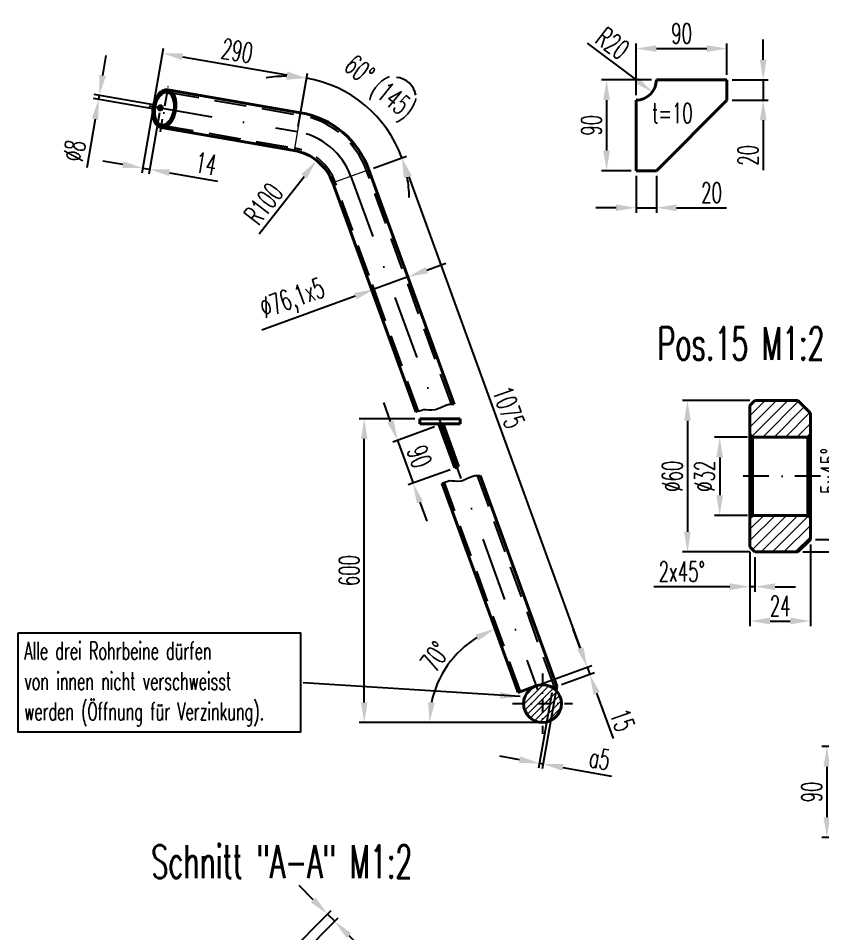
# Model space of a CAD drawing. Extents: x -3791 to -2950, y 5788 to 6382.
# Drawn here: x -3532.3 to -3372.8, y 5979.2 to 6160.6 of the extents above; entities that cross this region are included whole.
import ezdxf

# ---------------------------------------------------------------- set-up
doc = ezdxf.new("R2010")
doc.units = 0
doc.linetypes.add('STRICHPUNKT', pattern=[25.4, 12.7, -6.35, 0, -6.35])
doc.linetypes.add('VERDECKT', pattern=[9.525, 6.35, -3.175])
doc.layers.get('Defpoints').update_dxf_attribs({"linetype": 'CONTINUOUS'})
for name, color, linetype, lineweight in [('ACHSE', 150, 'STRICHPUNKT', 25), ('BEM', 6, 'CONTINUOUS', 25), ('SCHRAFFUR', 252, 'CONTINUOUS', 13), ('TEXT_3', 6, 'CONTINUOUS', 25), ('TEXT_7', 1, 'CONTINUOUS', 60), ('VERDECKT', 2, 'VERDECKT', 25), ('VOLL_05', 7, 'CONTINUOUS', 40)]:
    doc.layers.add(name, color=color, linetype=linetype, lineweight=lineweight)
doc.styles.add('ROMANS', font='romans.shx', dxfattribs={"width": 0.6, "height": 80})
doc.styles.get("Standard").update_dxf_attribs({"font": 'romans.shx', "width": 0.6})
doc.dimstyles.get("Standard").update_dxf_attribs({"dimtxt": 4, "dimasz": 4, "dimexe": 1, "dimexo": 1, "dimgap": 1, "dimtad": 1, "dimdsep": 46, "dimtxsty": 'Standard', "dimcen": 0, "dimclrd": 256, "dimclre": 256, "dimclrt": 256, "dimazin": 0, "dimtfac": 1, "dimtmove": 0, "dimatfit": 3, "dimfxl": 0, "dimtolj": 1, "dimtzin": 0, "dimarcsym": 0})

# ---------------------------------------------------------------- blocks, each defined once
blk = doc.blocks.new('*D129')
at = {"layer": 'BEM', "lineweight": -2}
for p, q in [((-3426.53, 6026.95), (-3429.18, 6011.99)), ((-3425.81, 6026.82), (-3428.46, 6011.86)), ((-3432.95, 6013.67), (-3436.88, 6014.37)), ((-3429.01, 6012.97), (-3428.29, 6012.84)), ((-3424.35, 6012.15), (-3414.73, 6010.44))]:
    blk.add_line(p, q, dxfattribs=at)
at = {"layer": 'BEM'}
for points in [[(-3432.83, 6014.33), (-3433.06, 6013.01), (-3429.01, 6012.97)], [(-3424.23, 6012.8), (-3424.47, 6011.49), (-3428.29, 6012.84)]]:
    blk.add_solid(points, dxfattribs=at)
at = {"layer": 'Defpoints', "color": 0}
for p in [(-3426.35, 6027.93), (-3425.63, 6027.81), (-3428.29, 6012.84)]:
    blk.add_point(p, dxfattribs=at)
at = {"layer": 'BEM', "insert": (-3417.05, 6013.9), "char_height": 4, "attachment_point": 5, "rotation": 349.9388}
blk.add_mtext('\\A1;a5', dxfattribs=at)
blk = doc.blocks.new('*D128')
at = {"layer": 'BEM', "lineweight": -2}
for p, q in [((-3420.92, 6035.76), (-3422.29, 6039.52)), ((-3425.14, 6029.97), (-3418.61, 6032.35)), ((-3419.55, 6032), (-3419.04, 6030.6)), ((-3424.63, 6028.56), (-3418.1, 6030.94)), ((-3417.67, 6026.84), (-3414.41, 6017.87))]:
    blk.add_line(p, q, dxfattribs=at)
at = {"layer": 'BEM'}
for points in [[(-3420.29, 6035.99), (-3421.55, 6035.54), (-3419.55, 6032)], [(-3417.05, 6027.06), (-3418.3, 6026.61), (-3419.04, 6030.6)]]:
    blk.add_solid(points, dxfattribs=at)
at = {"layer": 'Defpoints', "color": 0}
for p in [(-3426.08, 6029.63), (-3419.04, 6030.6), (-3425.57, 6028.22)]:
    blk.add_point(p, dxfattribs=at)
at = {"layer": 'BEM', "insert": (-3412.54, 6021.5), "char_height": 4, "attachment_point": 5, "rotation": 290}
blk.add_mtext('\\A1;15', dxfattribs=at)
blk = doc.blocks.new('*D104')
at = {"layer": 'BEM', "lineweight": -2}
for p, q in [((-3515.6, 6149.28), (-3514.92, 6153.22)), ((-3505.24, 6142.62), (-3517.41, 6144.72)), ((-3505.1, 6143.41), (-3517.27, 6145.51)), ((-3516.28, 6145.34), (-3516.42, 6144.55)), ((-3517.1, 6140.61), (-3518.77, 6130.98))]:
    blk.add_line(p, q, dxfattribs=at)
at = {"layer": 'BEM'}
for points in [[(-3516.26, 6149.4), (-3514.95, 6149.17), (-3516.28, 6145.34)], [(-3517.76, 6140.72), (-3516.45, 6140.5), (-3516.42, 6144.55)]]:
    blk.add_solid(points, dxfattribs=at)
at = {"layer": 'Defpoints', "color": 0}
for p in [(-3516.42, 6144.55), (-3504.25, 6142.45), (-3504.12, 6143.24)]:
    blk.add_point(p, dxfattribs=at)
at = {"layer": 'BEM', "insert": (-3521.23, 6134.34), "char_height": 4, "attachment_point": 5, "rotation": 80.1875}
blk.add_mtext('\\A1;%%c8', dxfattribs=at)
blk = doc.blocks.new('*D103')
at = {"layer": 'BEM', "lineweight": -2}
for p, q in [((-3505.73, 6142.1), (-3507.84, 6129.93)), ((-3504.36, 6141.86), (-3506.46, 6129.69)), ((-3511.61, 6131.6), (-3515.55, 6132.28)), ((-3507.67, 6130.92), (-3506.29, 6130.68)), ((-3502.35, 6130), (-3492.83, 6128.35))]:
    blk.add_line(p, q, dxfattribs=at)
at = {"layer": 'BEM'}
for points in [[(-3511.5, 6132.25), (-3511.72, 6130.94), (-3507.67, 6130.92)], [(-3502.23, 6130.65), (-3502.46, 6129.34), (-3506.29, 6130.68)]]:
    blk.add_solid(points, dxfattribs=at)
at = {"layer": 'Defpoints', "color": 0}
for p in [(-3505.56, 6143.08), (-3504.18, 6142.84), (-3506.29, 6130.68)]:
    blk.add_point(p, dxfattribs=at)
at = {"layer": 'BEM', "insert": (-3495.11, 6131.79), "char_height": 4, "attachment_point": 5, "rotation": 350.1875}
blk.add_mtext('\\A1;14', dxfattribs=at)
blk = doc.blocks.new('*D79')
at = {"layer": 'BEM', "lineweight": -2}
for p, q in [((-3451.33, 6110.7), (-3447.57, 6112.07)), ((-3454.71, 6108.29), (-3455.43, 6110.27)), ((-3461.39, 6105.86), (-3462.11, 6107.84)), ((-3455.09, 6109.33), (-3461.77, 6106.9)), ((-3465.53, 6105.53), (-3484.06, 6098.79))]:
    blk.add_line(p, q, dxfattribs=at)
at = {"layer": 'BEM'}
for points in [[(-3451.56, 6111.32), (-3451.1, 6110.07), (-3455.09, 6109.33)], [(-3465.76, 6106.16), (-3465.3, 6104.9), (-3461.77, 6106.9)]]:
    blk.add_solid(points, dxfattribs=at)
at = {"layer": 'Defpoints', "color": 0}
for p in [(-3461.77, 6106.9), (-3454.37, 6107.35), (-3461.05, 6104.92)]:
    blk.add_point(p, dxfattribs=at)
at = {"layer": 'BEM', "insert": (-3477.83, 6104.65), "char_height": 4, "attachment_point": 5, "rotation": 20}
blk.add_mtext('\\A1;%%c76,1x5', dxfattribs=at)
blk = doc.blocks.new('*D78')
at = {"layer": 'BEM', "lineweight": -2}
blk.add_line((-3484.56, 6117.87), (-3475.68, 6129.27), dxfattribs=at)
at = {"layer": 'BEM'}
blk.add_solid([(-3476.2, 6129.68), (-3475.15, 6128.86), (-3473.22, 6132.43)], dxfattribs=at)
at = {"layer": 'Defpoints', "color": 0}
for p in [(-3473.22, 6132.43), (-3479.37, 6124.54)]:
    blk.add_point(p, dxfattribs=at)
at = {"layer": 'BEM', "insert": (-3483.72, 6123.84), "char_height": 4, "attachment_point": 5, "rotation": 52.083}
blk.add_mtext('\\A1;R100', dxfattribs=at)
blk = doc.blocks.new('*D77')
at = {"layer": 'BEM', "lineweight": -2}
blk.add_line((-3432.05, 6021.04), (-3451.82, 6021.04), dxfattribs=at)
blk.add_arc((-3431.05, 6021.04), 19.77, 121.6137, 168.3863, dxfattribs=at)
at = {"layer": 'BEM'}
for points in [[(-3441.71, 6038.48), (-3441.13, 6037.28), (-3437.82, 6039.62)], [(-3449.75, 6024.96), (-3451.08, 6025.09), (-3450.82, 6021.04)]]:
    blk.add_solid(points, dxfattribs=at)
at = {"layer": 'Defpoints', "color": 0}
for p in [(-3448.31, 6068.44), (-3444.62, 6035.42), (-3433.78, 6028.54), (-3428.72, 6021.04), (-3428.4, 6021.04)]:
    blk.add_point(p, dxfattribs=at)
at = {"layer": 'BEM', "insert": (-3449.7, 6034.1), "char_height": 4, "attachment_point": 5, "rotation": 55}
blk.add_mtext('\\A1;70°', dxfattribs=at)
blk = doc.blocks.new('*D74')
at = {"layer": 'BEM', "lineweight": -2}
for p, q in [((-3458.52, 6080.7), (-3459.89, 6084.46)), ((-3449.81, 6079.61), (-3458.09, 6076.6)), ((-3457.15, 6076.94), (-3454.07, 6068.48)), ((-3446.73, 6071.15), (-3455.01, 6068.14)), ((-3452.71, 6064.72), (-3451.34, 6060.97))]:
    blk.add_line(p, q, dxfattribs=at)
at = {"layer": 'BEM'}
for points in [[(-3457.89, 6080.93), (-3459.15, 6080.47), (-3457.15, 6076.94)], [(-3452.08, 6064.95), (-3453.33, 6064.5), (-3454.07, 6068.48)]]:
    blk.add_solid(points, dxfattribs=at)
at = {"layer": 'Defpoints', "color": 0}
for p in [(-3448.87, 6079.95), (-3445.79, 6071.5), (-3454.07, 6068.48)]:
    blk.add_point(p, dxfattribs=at)
at = {"layer": 'BEM', "insert": (-3452.79, 6073.74), "char_height": 4, "attachment_point": 5, "rotation": 290}
blk.add_mtext('\\A1;90', dxfattribs=at)
blk = doc.blocks.new('*D71')
at = {"layer": 'BEM', "lineweight": -2}
for p, q in [((-3453.73, 6081.23), (-3464.74, 6081.23)), ((-3463.74, 6025.04), (-3463.74, 6077.23)), ((-3429.4, 6021.04), (-3464.74, 6021.04))]:
    blk.add_line(p, q, dxfattribs=at)
at = {"layer": 'BEM'}
for points in [[(-3464.41, 6077.23), (-3463.08, 6077.23), (-3463.74, 6081.23)], [(-3464.41, 6025.04), (-3463.08, 6025.04), (-3463.74, 6021.04)]]:
    blk.add_solid(points, dxfattribs=at)
at = {"layer": 'Defpoints', "color": 0}
for p in [(-3463.74, 6081.23), (-3452.73, 6081.23), (-3428.4, 6021.04)]:
    blk.add_point(p, dxfattribs=at)
at = {"layer": 'BEM', "insert": (-3466.74, 6051.14), "char_height": 4, "attachment_point": 5, "rotation": 90}
blk.add_mtext('\\A1;600', dxfattribs=at)
blk = doc.blocks.new('*D70')
at = {"layer": 'BEM', "lineweight": -2}
for p, q in [((-3461.88, 6130.9), (-3455.35, 6133.28)), ((-3454.92, 6129.18), (-3420.92, 6035.76)), ((-3425.14, 6029.97), (-3418.61, 6032.35))]:
    blk.add_line(p, q, dxfattribs=at)
at = {"layer": 'BEM'}
for points in [[(-3454.3, 6129.41), (-3455.55, 6128.95), (-3456.29, 6132.94)], [(-3420.29, 6035.99), (-3421.55, 6035.54), (-3419.55, 6032)]]:
    blk.add_solid(points, dxfattribs=at)
at = {"layer": 'Defpoints', "color": 0}
for p in [(-3462.82, 6130.56), (-3419.55, 6032), (-3426.08, 6029.63)]:
    blk.add_point(p, dxfattribs=at)
at = {"layer": 'BEM', "insert": (-3435.1, 6083.5), "char_height": 4, "attachment_point": 5, "rotation": 290}
blk.add_mtext('\\A1;1075', dxfattribs=at)
blk = doc.blocks.new('*D69')
at = {"layer": 'BEM', "lineweight": -2}
for p, q in [((-3476.19, 6142.88), (-3475.01, 6149.72)), ((-3461.88, 6130.9), (-3455.35, 6133.28))]:
    blk.add_line(p, q, dxfattribs=at)
for start, end in [(89.5303, 98.8731), (20, 80.1875), (1.3144, 10.6572)]:
    blk.add_arc((-3479.37, 6124.54), 24.56, start, end, dxfattribs=at)
at = {"layer": 'BEM'}
for points in [[(-3479.11, 6149.76), (-3479.22, 6148.43), (-3475.18, 6148.74)], [(-3455.88, 6128.9), (-3454.59, 6129.26), (-3456.29, 6132.94)]]:
    blk.add_solid(points, dxfattribs=at)
at = {"layer": 'Defpoints', "color": 0}
for p in [(-3476.36, 6141.89), (-3460.57, 6140.35), (-3477.66, 6134.39), (-3462.82, 6130.56), (-3469.97, 6127.96)]:
    blk.add_point(p, dxfattribs=at)
at = {"layer": 'BEM', "insert": (-3461.01, 6146.48), "char_height": 4, "attachment_point": 5, "rotation": 320.0937}
blk.add_mtext('\\A1;60° (145)', dxfattribs=at)
blk = doc.blocks.new('*D68')
at = {"layer": 'BEM', "lineweight": -2}
for p, q in [((-3505.39, 6144.07), (-3503.56, 6154.65)), ((-3499.79, 6152.98), (-3479.12, 6149.41)), ((-3476.84, 6139.13), (-3475.01, 6149.71))]:
    blk.add_line(p, q, dxfattribs=at)
at = {"layer": 'BEM'}
for points in [[(-3499.68, 6153.64), (-3499.91, 6152.33), (-3503.73, 6153.67)], [(-3479.01, 6150.07), (-3479.24, 6148.75), (-3475.18, 6148.73)]]:
    blk.add_solid(points, dxfattribs=at)
at = {"layer": 'Defpoints', "color": 0}
for p in [(-3475.18, 6148.73), (-3505.56, 6143.08), (-3477.01, 6138.14)]:
    blk.add_point(p, dxfattribs=at)
at = {"layer": 'BEM', "insert": (-3488.95, 6154.15), "char_height": 4, "attachment_point": 5, "rotation": 350.1875}
blk.add_mtext('\\A1;290', dxfattribs=at)
blk = doc.blocks.new('*D62')
at = {"layer": 'BEM', "lineweight": -2}
for p, q in [((-3473.85, 5985.89), (-3476.68, 5988.72)), ((-3482.64, 5971.44), (-3470.31, 5983.77)), ((-3471.02, 5983.06), (-3469.6, 5981.65)), ((-3481.23, 5970.02), (-3468.9, 5982.35)), ((-3466.78, 5978.82), (-3458.97, 5971.01))]:
    blk.add_line(p, q, dxfattribs=at)
at = {"layer": 'BEM'}
for points in [[(-3473.38, 5986.36), (-3474.32, 5985.42), (-3471.02, 5983.06)], [(-3466.31, 5979.29), (-3467.25, 5978.35), (-3469.6, 5981.65)]]:
    blk.add_solid(points, dxfattribs=at)
at = {"layer": 'Defpoints', "color": 0}
for p in [(-3471.02, 5983.06), (-3483.35, 5970.73), (-3481.93, 5969.32)]:
    blk.add_point(p, dxfattribs=at)
at = {"layer": 'BEM', "insert": (-3458.93, 5975.21), "char_height": 4, "attachment_point": 5, "rotation": 315}
blk.add_mtext('\\A1;a4', dxfattribs=at)
blk = doc.blocks.new('*D56')
at = {"layer": 'BEM', "lineweight": -2}
for p, q in [((-3368.22, 6061.34), (-3368.22, 6076.37)), ((-3374.27, 6057.34), (-3367.22, 6057.34)), ((-3368.22, 6054.84), (-3368.22, 6057.34)), ((-3376.77, 6054.84), (-3367.22, 6054.84)), ((-3368.22, 6050.84), (-3368.22, 6046.84))]:
    blk.add_line(p, q, dxfattribs=at)
at = {"layer": 'BEM'}
for points in [[(-3368.89, 6061.34), (-3367.55, 6061.34), (-3368.22, 6057.34)], [(-3368.89, 6050.84), (-3367.55, 6050.84), (-3368.22, 6054.84)]]:
    blk.add_solid(points, dxfattribs=at)
at = {"layer": 'Defpoints', "color": 0}
for p in [(-3375.27, 6057.34), (-3368.22, 6057.34), (-3377.77, 6054.84)]:
    blk.add_point(p, dxfattribs=at)
at = {"layer": 'BEM', "insert": (-3371.22, 6070.85), "char_height": 4, "attachment_point": 5, "rotation": 90}
blk.add_mtext('\\A1;5x45°', dxfattribs=at)
blk = doc.blocks.new('*D55')
at = {"layer": 'BEM', "lineweight": -2}
for p, q in [((-3387.27, 6054.84), (-3387.27, 6046.96)), ((-3386.27, 6053.84), (-3386.27, 6046.96)), ((-3391.27, 6047.96), (-3406.3, 6047.96)), ((-3386.27, 6047.96), (-3387.27, 6047.96)), ((-3382.27, 6047.96), (-3378.27, 6047.96))]:
    blk.add_line(p, q, dxfattribs=at)
at = {"layer": 'BEM'}
for points in [[(-3391.27, 6048.63), (-3391.27, 6047.29), (-3387.27, 6047.96)], [(-3382.27, 6048.63), (-3382.27, 6047.29), (-3386.27, 6047.96)]]:
    blk.add_solid(points, dxfattribs=at)
at = {"layer": 'Defpoints', "color": 0}
for p in [(-3387.27, 6055.84), (-3386.27, 6054.84), (-3387.27, 6047.96)]:
    blk.add_point(p, dxfattribs=at)
at = {"layer": 'BEM', "insert": (-3400.79, 6050.96), "char_height": 4, "attachment_point": 5}
blk.add_mtext('\\A1;2x45°', dxfattribs=at)
blk = doc.blocks.new('*D54')
at = {"layer": 'BEM', "lineweight": -2}
for p, q in [((-3375.27, 6056.34), (-3375.27, 6040.15)), ((-3387.27, 6054.84), (-3387.27, 6040.15)), ((-3383.27, 6041.15), (-3379.27, 6041.15))]:
    blk.add_line(p, q, dxfattribs=at)
at = {"layer": 'BEM'}
for points in [[(-3383.27, 6041.82), (-3383.27, 6040.49), (-3387.27, 6041.15)], [(-3379.27, 6041.82), (-3379.27, 6040.49), (-3375.27, 6041.15)]]:
    blk.add_solid(points, dxfattribs=at)
at = {"layer": 'Defpoints', "color": 0}
for p in [(-3375.27, 6057.34), (-3387.27, 6055.84), (-3375.27, 6041.15)]:
    blk.add_point(p, dxfattribs=at)
at = {"layer": 'BEM', "insert": (-3381.27, 6044.15), "char_height": 4, "attachment_point": 5}
blk.add_mtext('\\A1;24', dxfattribs=at)
blk = doc.blocks.new('*D53')
at = {"layer": 'BEM', "lineweight": -2}
for p, q in [((-3387.27, 6084.84), (-3400.66, 6084.84)), ((-3399.66, 6080.84), (-3399.66, 6058.84)), ((-3387.27, 6054.84), (-3400.66, 6054.84))]:
    blk.add_line(p, q, dxfattribs=at)
at = {"layer": 'BEM'}
for points in [[(-3400.33, 6080.84), (-3399, 6080.84), (-3399.66, 6084.84)], [(-3400.33, 6058.84), (-3399, 6058.84), (-3399.66, 6054.84)]]:
    blk.add_solid(points, dxfattribs=at)
at = {"layer": 'Defpoints', "color": 0}
for p in [(-3386.27, 6084.84), (-3399.66, 6054.84), (-3386.27, 6054.84)]:
    blk.add_point(p, dxfattribs=at)
at = {"layer": 'BEM', "insert": (-3402.66, 6069.84), "char_height": 4, "attachment_point": 5, "rotation": 90}
blk.add_mtext('\\A1;%%c60', dxfattribs=at)
blk = doc.blocks.new('*D52')
at = {"layer": 'BEM', "lineweight": -2}
for p, q in [((-3387.77, 6077.59), (-3394.27, 6077.59)), ((-3393.27, 6073.59), (-3393.27, 6066.09)), ((-3387.77, 6062.09), (-3394.27, 6062.09))]:
    blk.add_line(p, q, dxfattribs=at)
at = {"layer": 'BEM'}
for points in [[(-3393.93, 6073.59), (-3392.6, 6073.59), (-3393.27, 6077.59)], [(-3393.93, 6066.09), (-3392.6, 6066.09), (-3393.27, 6062.09)]]:
    blk.add_solid(points, dxfattribs=at)
at = {"layer": 'Defpoints', "color": 0}
for p in [(-3386.77, 6077.59), (-3393.27, 6062.09), (-3386.77, 6062.09)]:
    blk.add_point(p, dxfattribs=at)
at = {"layer": 'BEM', "insert": (-3396.27, 6069.84), "char_height": 4, "attachment_point": 5, "rotation": 90}
blk.add_mtext('\\A1;%%c32', dxfattribs=at)
blk = doc.blocks.new('*D140')
at = {"layer": 'BEM', "lineweight": -2}
for p, q in [((-3367.49, 6016.28), (-3373.02, 6016.28)), ((-3372.02, 6012.28), (-3372.02, 6002.28)), ((-3367.49, 5998.28), (-3373.02, 5998.28))]:
    blk.add_line(p, q, dxfattribs=at)
at = {"layer": 'BEM'}
for points in [[(-3372.69, 6012.28), (-3371.36, 6012.28), (-3372.02, 6016.28)], [(-3372.69, 6002.28), (-3371.36, 6002.28), (-3372.02, 5998.28)]]:
    blk.add_solid(points, dxfattribs=at)
at = {"layer": 'Defpoints', "color": 0}
for p in [(-3366.49, 6016.28), (-3372.02, 5998.28), (-3366.49, 5998.28)]:
    blk.add_point(p, dxfattribs=at)
at = {"layer": 'BEM', "insert": (-3375.02, 6007.28), "char_height": 4, "attachment_point": 5, "rotation": 90}
blk.add_mtext('\\A1;90', dxfattribs=at)
blk = doc.blocks.new('*D21')
at = {"layer": 'BEM', "lineweight": -2}
blk.add_line((-3419.56, 6155.69), (-3409.82, 6148.38), dxfattribs=at)
at = {"layer": 'BEM'}
blk.add_solid([(-3409.42, 6148.91), (-3410.22, 6147.85), (-3406.62, 6145.98)], dxfattribs=at)
at = {"layer": 'Defpoints', "color": 0}
for p in [(-3409.82, 6148.38), (-3406.62, 6145.98)]:
    blk.add_point(p, dxfattribs=at)
at = {"layer": 'BEM', "insert": (-3414.49, 6155.63), "char_height": 4, "attachment_point": 5, "rotation": 323.1102}
blk.add_mtext('\\A1;R20', dxfattribs=at)
blk = doc.blocks.new('*D20')
at = {"layer": 'BEM', "lineweight": -2}
for p, q in [((-3409.82, 6129.38), (-3409.82, 6122.05)), ((-3405.82, 6129.38), (-3405.82, 6122.05)), ((-3413.82, 6123.05), (-3417.82, 6123.05)), ((-3409.82, 6123.05), (-3405.82, 6123.05)), ((-3401.82, 6123.05), (-3391.94, 6123.05))]:
    blk.add_line(p, q, dxfattribs=at)
at = {"layer": 'BEM'}
for points in [[(-3413.82, 6123.72), (-3413.82, 6122.39), (-3409.82, 6123.05)], [(-3401.82, 6123.72), (-3401.82, 6122.39), (-3405.82, 6123.05)]]:
    blk.add_solid(points, dxfattribs=at)
at = {"layer": 'Defpoints', "color": 0}
for p in [(-3409.82, 6130.38), (-3405.82, 6130.38), (-3405.82, 6123.05)]:
    blk.add_point(p, dxfattribs=at)
at = {"layer": 'BEM', "insert": (-3394.88, 6126.05), "char_height": 4, "attachment_point": 5}
blk.add_mtext('\\A1;20', dxfattribs=at)
blk = doc.blocks.new('*D19')
at = {"layer": 'BEM', "lineweight": -2}
for p, q in [((-3384.65, 6152.38), (-3384.65, 6156.38)), ((-3390.82, 6148.38), (-3383.65, 6148.38)), ((-3384.65, 6148.38), (-3384.65, 6144.38)), ((-3390.82, 6144.38), (-3383.65, 6144.38)), ((-3384.65, 6140.38), (-3384.65, 6130.5))]:
    blk.add_line(p, q, dxfattribs=at)
at = {"layer": 'BEM'}
for points in [[(-3385.31, 6152.38), (-3383.98, 6152.38), (-3384.65, 6148.38)], [(-3385.31, 6140.38), (-3383.98, 6140.38), (-3384.65, 6144.38)]]:
    blk.add_solid(points, dxfattribs=at)
at = {"layer": 'Defpoints', "color": 0}
for p in [(-3391.82, 6148.38), (-3391.82, 6144.38), (-3384.65, 6144.38)]:
    blk.add_point(p, dxfattribs=at)
at = {"layer": 'BEM', "insert": (-3387.65, 6133.44), "char_height": 4, "attachment_point": 5, "rotation": 90}
blk.add_mtext('\\A1;20', dxfattribs=at)
blk = doc.blocks.new('*D18')
at = {"layer": 'BEM', "lineweight": -2}
for p, q in [((-3409.82, 6145.38), (-3409.82, 6155.59)), ((-3391.82, 6149.38), (-3391.82, 6155.59)), ((-3405.82, 6154.59), (-3395.82, 6154.59))]:
    blk.add_line(p, q, dxfattribs=at)
at = {"layer": 'BEM'}
for points in [[(-3405.82, 6155.26), (-3405.82, 6153.93), (-3409.82, 6154.59)], [(-3395.82, 6155.26), (-3395.82, 6153.93), (-3391.82, 6154.59)]]:
    blk.add_solid(points, dxfattribs=at)
at = {"layer": 'Defpoints', "color": 0}
for p in [(-3391.82, 6154.59), (-3391.82, 6148.38), (-3409.82, 6144.38)]:
    blk.add_point(p, dxfattribs=at)
at = {"layer": 'BEM', "insert": (-3400.82, 6157.59), "char_height": 4, "attachment_point": 5}
blk.add_mtext('\\A1;90', dxfattribs=at)
blk = doc.blocks.new('*D17')
at = {"layer": 'BEM', "lineweight": -2}
for p, q in [((-3406.82, 6148.38), (-3416.7, 6148.38)), ((-3415.7, 6144.38), (-3415.7, 6134.38)), ((-3410.82, 6130.38), (-3416.7, 6130.38))]:
    blk.add_line(p, q, dxfattribs=at)
at = {"layer": 'BEM'}
for points in [[(-3416.37, 6144.38), (-3415.03, 6144.38), (-3415.7, 6148.38)], [(-3416.37, 6134.38), (-3415.03, 6134.38), (-3415.7, 6130.38)]]:
    blk.add_solid(points, dxfattribs=at)
at = {"layer": 'Defpoints', "color": 0}
for p in [(-3405.82, 6148.38), (-3415.7, 6130.38), (-3409.82, 6130.38)]:
    blk.add_point(p, dxfattribs=at)
at = {"layer": 'BEM', "insert": (-3418.7, 6139.38), "char_height": 4, "attachment_point": 5, "rotation": 90}
blk.add_mtext('\\A1;90', dxfattribs=at)

msp = doc.modelspace()

# ---------------------------------------------------------------- hatches: boundary and pattern name
at = {"layer": 'SCHRAFFUR'}
h = msp.add_hatch(dxfattribs=at)
h.set_pattern_fill('ANSI31', color=256, scale=0.5, style=0)
h.set_pattern_definition([(45, (-268.619, 2507.9057), (-1.122532, 1.122532), [])])
h.paths.add_polyline_path([(-3387.2727, 6078.0894), (-3386.7727, 6077.5894), (-3375.7727, 6077.5894), (-3375.2727, 6078.0894), (-3375.2727, 6082.3394), (-3377.7727, 6084.8394), (-3386.2727, 6084.8394), (-3387.2727, 6083.8394)])
h.paths.add_polyline_path([(-3386.7727, 6062.0894), (-3387.2727, 6061.5894), (-3387.2727, 6055.8394), (-3386.2727, 6054.8394), (-3377.7727, 6054.8394), (-3375.2727, 6057.3394), (-3375.2727, 6061.5894), (-3375.7727, 6062.0894)])
h = msp.add_hatch(dxfattribs=at)
h.set_pattern_fill('ANSI31', color=256, scale=0.3, style=0)
h.set_pattern_definition([(45, (6.0967, 2067.6331), (-0.67351921, 0.67351921), [])])
h.paths.add_polyline_path([(-3428.4022, 6028.543, 0.08548368), (-3429.6567, 6028.327), (-3429.7128, 6028.3066, 0.83571397), (-3428.4022, 6021.043)])
h.paths.add_polyline_path([(-3428.4022, 6021.043, 1), (-3428.4022, 6028.543)])
msp.add_hatch(color=256, dxfattribs=at).paths.add_polyline_path([(-3425.5682, 6028.2188), (-3426.3526, 6027.9333, -0.05668808), (-3425.6997, 6027.3928)])

# ---------------------------------------------------------------- linework, layer by layer
at = {"layer": 'ACHSE', "ltscale": 0.2}
for p, q in [((-3504.1605, 6138.1155), (-3502.5745, 6147.2856)), ((-3428.4022, 6030.758), (-3428.4022, 6018.828)), ((-3434.3672, 6024.793), (-3422.4372, 6024.793))]:
    msp.add_line(p, q, dxfattribs=at)
at = {"layer": 'ACHSE'}
for p, q in [((-3506.4509, 6143.2338), (-3477.0134, 6138.1425)), ((-3504.3007, 6142.1719), (-3504.0689, 6143.5119)), ((-3466.3937, 6129.261), (-3429.3575, 6027.4198))]:
    msp.add_line(p, q, dxfattribs=at)
at = {"layer": 'ACHSE', "ltscale": 0.4}
msp.add_line((-3373.2727, 6069.8394), (-3389.2727, 6069.8394), dxfattribs=at)
at = {"layer": 'ACHSE'}
msp.add_arc((-3479.3662, 6124.5394), 13.805, 20, 80.187455, dxfattribs=at)
at = {"layer": 'BEM'}
for p, q in [((-3447.5454, 6083.9357), (-3446.9275, 6084.102)), ((-3446.9275, 6084.102), (-3445.9206, 6084.1368)), ((-3453.4461, 6082.5627), (-3453.2853, 6082.6526)), ((-3453.2853, 6082.6526), (-3452.501, 6082.9021)), ((-3452.501, 6082.9021), (-3452.0018, 6083.1041)), ((-3452.0018, 6083.1041), (-3451.5027, 6083.0684)), ((-3451.5027, 6083.0684), (-3450.9204, 6083.0328)), ((-3450.9204, 6083.0328), (-3450.3381, 6083.0209)), ((-3450.3381, 6083.0209), (-3449.6251, 6083.0684)), ((-3449.6251, 6083.0684), (-3448.9596, 6083.3179)), ((-3448.9596, 6083.3179), (-3448.4248, 6083.5674)), ((-3448.4248, 6083.5674), (-3447.5454, 6083.9357)), ((-3443.8194, 6069.1953), (-3443.2846, 6069.4448)), ((-3443.2846, 6069.4448), (-3442.4052, 6069.8131)), ((-3442.4052, 6069.8131), (-3441.7873, 6069.9794)), ((-3441.7873, 6069.9794), (-3440.7804, 6070.0142)), ((-3448.3059, 6068.4401), (-3448.1451, 6068.53)), ((-3448.1451, 6068.53), (-3447.3608, 6068.7795)), ((-3447.3608, 6068.7795), (-3446.8616, 6068.9815)), ((-3446.8616, 6068.9815), (-3446.3625, 6068.9458)), ((-3446.3625, 6068.9458), (-3445.7802, 6068.9102)), ((-3445.7802, 6068.9102), (-3445.1979, 6068.8983)), ((-3445.1979, 6068.8983), (-3444.4849, 6068.9458)), ((-3444.4849, 6068.9458), (-3443.8194, 6069.1953)), ((-3429.6839, 6028.3172), (-3425.1415, 6029.9704)), ((-3428.4022, 6021.043), (-3428.7168, 6021.043))]:
    msp.add_line(p, q, dxfattribs=at)
msp.add_lwpolyline([(-3532.3365, 6038.8409), (-3476.3612, 6038.8409), (-3476.3612, 6019.1222), (-3532.3365, 6019.1222)], close=True, dxfattribs=at)
msp.add_arc((-3457.6995, 6144.6776), 4.2189, 9.483562, 85.464599, dxfattribs=at)
at = {"layer": 'SCHRAFFUR'}
for p, q in [((-3476.365, 6141.8918), (-3477.6619, 6134.3931)), ((-3462.8182, 6130.5624), (-3469.9692, 6127.9596))]:
    msp.add_line(p, q, dxfattribs=at)
at = {"layer": 'VERDECKT'}
for p, q in [((-3502.8042, 6145.9572), (-3476.4502, 6141.3991)), ((-3503.9307, 6139.4439), (-3477.5767, 6134.8858)), ((-3446.4461, 6084.1186), (-3463.288, 6130.3914)), ((-3452.9819, 6082.7491), (-3469.4994, 6128.1306)), ((-3426.038, 6028.0478), (-3441.3059, 6069.996)), ((-3432.7624, 6027.1966), (-3447.8417, 6068.6265))]:
    msp.add_line(p, q, dxfattribs=at)
for radius in [17.11, 10.5]:
    msp.add_arc((-3479.3662, 6124.5394), radius, 20, 80.187455, dxfattribs=at)
at = {"layer": 'VOLL_05'}
for p, q in [((-3405.8237, 6148.3816), (-3391.8237, 6148.3816)), ((-3391.8237, 6148.3816), (-3391.8237, 6144.3816)), ((-3502.719, 6146.4499), (-3476.365, 6141.8918)), ((-3409.8237, 6144.3816), (-3409.8237, 6130.3816)), ((-3405.8237, 6130.3816), (-3391.8237, 6144.3816)), ((-3504.0159, 6138.9512), (-3477.6619, 6134.3931)), ((-3445.9206, 6084.1368), (-3462.8182, 6130.5624)), ((-3409.8237, 6130.3816), (-3405.8237, 6130.3816)), ((-3453.4461, 6082.5627), (-3469.9692, 6127.9596)), ((-3387.2727, 6083.8394), (-3386.2727, 6084.8394)), ((-3386.2727, 6084.8394), (-3377.7727, 6084.8394)), ((-3377.7727, 6084.8394), (-3375.2727, 6082.3394)), ((-3387.2727, 6055.8394), (-3387.2727, 6083.8394)), ((-3375.2727, 6057.3394), (-3375.2727, 6082.3394)), ((-3452.7288, 6080.227), (-3452.7288, 6081.227)), ((-3444.7288, 6081.227), (-3452.7288, 6081.227)), ((-3444.7288, 6080.227), (-3444.7288, 6081.227)), ((-3444.7288, 6080.227), (-3452.7288, 6080.227)), ((-3448.1211, 6080.227), (-3448.8729, 6079.9534)), ((-3445.7947, 6071.4961), (-3448.8729, 6079.9534)), ((-3445.0429, 6071.7697), (-3448.1211, 6080.227)), ((-3447.4371, 6078.3476), (-3448.1888, 6078.074)), ((-3386.7727, 6077.5894), (-3387.2727, 6078.0894)), ((-3386.7727, 6077.5894), (-3386.7727, 6062.0894)), ((-3386.7727, 6077.5894), (-3375.7727, 6077.5894)), ((-3375.7727, 6077.5894), (-3375.2727, 6078.0894)), ((-3375.7727, 6077.5894), (-3375.7727, 6062.0894)), ((-3445.0429, 6071.7697), (-3445.7947, 6071.4961)), ((-3425.5682, 6028.2188), (-3440.7804, 6070.0142)), ((-3433.7846, 6028.543), (-3448.3059, 6068.4401)), ((-3386.7727, 6062.0894), (-3387.2727, 6061.5894)), ((-3386.7727, 6062.0894), (-3375.7727, 6062.0894)), ((-3375.7727, 6062.0894), (-3375.2727, 6061.5894)), ((-3375.2727, 6057.3394), (-3377.7727, 6054.8394)), ((-3387.2727, 6055.8394), (-3386.2727, 6054.8394)), ((-3386.2727, 6054.8394), (-3377.7727, 6054.8394)), ((-3433.7846, 6028.543), (-3433.2322, 6027.0256)), ((-3429.6567, 6028.327), (-3433.2322, 6027.0256)), ((-3425.5682, 6028.2188), (-3426.3526, 6027.9333)), ((-3425.5682, 6028.2188), (-3425.6997, 6027.3928))]:
    msp.add_line(p, q, dxfattribs=at)
msp.add_circle((-3504.1848, 6142.8419), 0.4, dxfattribs=at)
for centre, radius, start, end in [((-3409.8237, 6148.3816), 4, 270, 0), ((-3479.3662, 6124.5394), 17.61, 20, 80.187455), ((-3479.3662, 6124.5394), 10, 20, 80.187455), ((-3428.4022, 6024.793), 3.75, 90, 270), ((-3428.4022, 6024.793), 3.75, 270, 90)]:
    msp.add_arc(centre, radius, start, end, dxfattribs=at)
for major_axis in [(0.6485, 3.7493), (0.5633, 3.2566)]:
    msp.add_ellipse((-3503.3675, 6142.7005), major_axis=major_axis, ratio=0.58592195, dxfattribs=at)

# ---------------------------------------------------------------- texts
at = {"layer": 'BEM', "insert": (-3402.6383, 6141.7908), "char_height": 4, "attachment_point": 5}
msp.add_mtext('t=10', dxfattribs=at)
at = {"layer": 'TEXT_3', "style": 'ROMANS', "width": 0.6}
for s, p in [('Alle drei Rohrbeine dürfen', (-3531.1097, 6033.5006)), ('von innen nicht verschweisst', (-3531.1097, 6027.5006)), ('werden (Öffnung für Verzinkung).', (-3531.1097, 6021.5006))]:
    msp.add_text(s, height=3.5, dxfattribs=at).set_placement(p)
at = {"layer": 'TEXT_7', "style": 'ROMANS', "width": 0.6}
for s, p in [('Pos.15 M1:2', (-3405.5867, 6092.8848)), ('Schnitt "A-A" M1:2', (-3505.9565, 5990.2032))]:
    msp.add_text(s, height=6.534407, dxfattribs=at).set_placement(p)

# ---------------------------------------------------------------- dimensions: what is measured, and where the dimension line sits
at = {"layer": 'BEM'}
for center, mpoint, override, picture, middle in [((-3409.8237, 6148.3816), (-3406.6245, 6145.9804), {"dimlfac": 5, "dimtmove": 1}, '*D21', (-3416.2906, 6153.2352)), ((-3479.3662, 6124.5394), (-3473.221, 6132.4284), {"dimlfac": 10}, '*D78', (-3481.3502, 6121.9924))]:
    dim = msp.add_radius_dim(center=center, mpoint=mpoint, dimstyle='Standard', override=override, dxfattribs=at)
    dim.commit()
    dim.dimension.update_dxf_attribs({"geometry": picture, "text_midpoint": middle, "dimtype": 132})
for base, p1, p2, override, picture, middle in [((-3391.8237, 6154.5945), (-3409.8237, 6144.3816), (-3391.8237, 6148.3816), {"dimlfac": 5}, '*D18', (-3400.8237, 6157.5945)), ((-3405.8237, 6123.0537), (-3409.8237, 6130.3816), (-3405.8237, 6130.3816), {"dimlfac": 5}, '*D20', (-3394.8808, 6126.0537)), ((-3375.2727, 6041.1522), (-3387.2727, 6055.8394), (-3375.2727, 6057.3394), {"dimlfac": 2}, '*D54', (-3381.2727, 6044.1522))]:
    dim = msp.add_linear_dim(base=base, p1=p1, p2=p2, dimstyle='Standard', override=override, dxfattribs=at)
    dim.commit()
    dim.dimension.update_dxf_attribs({"geometry": picture, "text_midpoint": middle})
for p1, p2, distance, text, picture, middle in [((-3505.5643, 6143.0805), (-3477.0134, 6138.1425), 10.7421, '290', '*D68', (-3488.9469, 6154.1526)), ((-3504.1166, 6143.236), (-3504.2529, 6142.4478), -12.3488, '%%c<>', '*D104', (-3521.2324, 6134.3371)), ((-3462.8182, 6130.5624), (-3426.0812, 6029.6284), 6.9476, '1075', '*D70', (-3435.102, 6083.4977)), ((-3454.3694, 6107.3496), (-3461.0506, 6104.9178), -2.1078, '%%c76,1x5', '*D79', (-3477.8287, 6104.6521)), ((-3426.3526, 6027.9333), (-3425.6339, 6027.8058), -15.1948, 'a5', '*D129', (-3417.046, 6013.8968))]:
    dim = msp.add_aligned_dim(p1=p1, p2=p2, distance=distance, text=text, dimstyle='Standard', override={"dimlfac": 10}, dxfattribs=at)
    dim.commit()
    dim.dimension.update_dxf_attribs({"geometry": picture, "text_midpoint": middle})
for base, line1, line2, text, picture, middle in [((-3460.5712, 6140.3453), ((-3462.8182, 6130.5624), (-3469.9692, 6127.9596)), ((-3476.365, 6141.8918), (-3477.6619, 6134.3931)), '60° (145)', '*D69', (-3461.015, 6146.4823)), ((-3444.6202, 6035.4215), ((-3428.4022, 6021.043), (-3428.7168, 6021.043)), ((-3433.7846, 6028.543), (-3448.3059, 6068.4401)), '70°', '*D77', (-3449.7049, 6034.102))]:
    dim = msp.add_angular_dim_2l(base=base, line1=line1, line2=line2, text=text, dimstyle='Standard', override={"dimlfac": 10}, dxfattribs=at)
    dim.commit()
    dim.dimension.update_dxf_attribs({"geometry": picture, "text_midpoint": middle})
for base, p1, p2, picture, middle in [((-3384.6469, 6144.3816), (-3391.8237, 6148.3816), (-3391.8237, 6144.3816), '*D19', (-3387.6469, 6133.4387)), ((-3415.7007, 6130.3816), (-3405.8237, 6148.3816), (-3409.8237, 6130.3816), '*D17', (-3418.7007, 6139.3816)), ((-3372.024, 5998.2801), (-3366.4945, 6016.2801), (-3366.4945, 5998.2801), '*D140', (-3375.024, 6007.2801))]:
    dim = msp.add_linear_dim(base=base, p1=p1, p2=p2, angle=90, dimstyle='Standard', override={"dimlfac": 5}, dxfattribs=at)
    dim.commit()
    dim.dimension.update_dxf_attribs({"geometry": picture, "text_midpoint": middle})
for p1, p2, distance, picture, middle in [((-3505.5643, 6143.0805), (-3504.1848, 6142.8419), -12.3453, '*D103', (-3495.1073, 6131.7878)), ((-3448.8729, 6079.9534), (-3445.7947, 6071.4961), -8.8105, '*D74', (-3452.7938, 6073.7374)), ((-3426.0812, 6029.6284), (-3425.5682, 6028.2188), 6.9476, '*D128', (-3412.5364, 6021.4993))]:
    dim = msp.add_aligned_dim(p1=p1, p2=p2, distance=distance, dimstyle='Standard', override={"dimlfac": 10}, dxfattribs=at)
    dim.commit()
    dim.dimension.update_dxf_attribs({"geometry": picture, "text_midpoint": middle})
for base, p1, p2, text, override, picture, middle in [((-3399.6645, 6054.8394), (-3386.2727, 6084.8394), (-3386.2727, 6054.8394), '%%c<>', {"dimlfac": 2}, '*D53', (-3402.6645, 6069.8394)), ((-3463.7449, 6081.227), (-3428.4022, 6021.043), (-3452.7288, 6081.227), '600', {"dimlfac": 10}, '*D71', (-3466.7449, 6051.135)), ((-3393.2672, 6062.0894), (-3386.7727, 6077.5894), (-3386.7727, 6062.0894), '%%c32', {"dimlfac": 2}, '*D52', (-3396.2672, 6069.8394)), ((-3368.2194, 6057.3394), (-3377.7727, 6054.8394), (-3375.2727, 6057.3394), '<>x45°', {"dimlfac": 2}, '*D56', (-3371.2194, 6070.8537))]:
    dim = msp.add_linear_dim(base=base, p1=p1, p2=p2, angle=90, text=text, dimstyle='Standard', override=override, dxfattribs=at)
    dim.commit()
    dim.dimension.update_dxf_attribs({"geometry": picture, "text_midpoint": middle})
dim = msp.add_linear_dim(base=(-3387.2727, 6047.9613), p1=(-3386.2727, 6054.8394), p2=(-3387.2727, 6055.8394), text='<>x45°', dimstyle='Standard', override={"dimlfac": 2}, dxfattribs=at)
dim.commit()
dim.dimension.update_dxf_attribs({"geometry": '*D55', "text_midpoint": (-3400.787, 6050.9613)})
dim = msp.add_linear_dim(base=(-3471.0191, 5983.06), p1=(-3481.9339, 5969.3168), p2=(-3483.3481, 5970.731), angle=135, text='a<>', dimstyle='Standard', override={"dimlfac": 2}, dxfattribs=at)
dim.commit()
dim.dimension.update_dxf_attribs({"geometry": '*D62', "text_midpoint": (-3461.048, 5973.0889), "dimtype": 129})

# ---------------------------------------------------------------- leaders
msp.add_leader([(-3432.8003, 6026.1752), (-3475.8793, 6028.88)], dimstyle='Standard', override={"dimgap": 1, "dimtad": 0, "dimlfac": 10}, dxfattribs=at)

doc.saveas('drawing.dxf')
